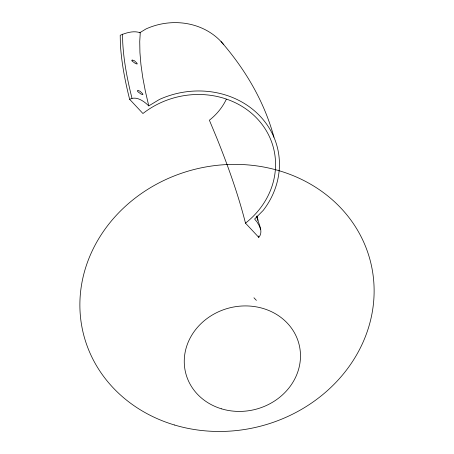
<?xml version="1.0" encoding="UTF-8"?>
<svg xmlns="http://www.w3.org/2000/svg" width="454" height="454" viewBox="0 0 454 454"><rect width="100%" height="100%" fill="white"/><g stroke="black" fill="none" stroke-linecap="round" stroke-linejoin="round"><path stroke-width="0.68" d="M226.325 99.278A59.837 53.595 -14.2 0 1 209.379 120.208L216.558 137.454A964.881 190.084 51.9 0 1 245.489 223.152L258.786 237.374C264.222 231.228 257.497 222.721 256.947 216.013M139.622 32.813L146.052 28.925A63.736 57.085 -14.2 0 1 223.788 44.73M148.781 105.89L145.359 91.22L142.743 77.418L140.933 64.508L139.928 52.499L139.736 41.416L140.263 32.79C133.89 30.373 126.263 32.739 120.214 35.276L120.367 43.505A1008.436 198.665 51.9 0 0 129.634 99.301C136.444 95.669 144.009 101.219 148.781 105.89L159.445 99.443A85.744 76.805 -14.2 0 1 260.38 116.491A85.744 76.805 -14.2 0 1 263.229 210.389L254.626 219.038L257.18 222.199L259.313 225.871L260.602 229.457M129.634 99.301L142.931 113.517A81.851 73.31 -14.2 0 1 257.373 118.846A81.851 73.31 -14.2 0 1 245.489 223.152M253.945 297.767L256.391 300.378M221.075 41.598C245.211 69.275 264.319 101.543 273.932 137.176M256.731 216.252L257.974 220.184L257.344 218.612A3.223 0.346 62.8 0 1 256.578 217.228M122.574 34.146L122.728 42.455A1007.784 198.54 51.9 0 0 131.983 98.212M258.451 236.052A1008.436 198.665 51.9 0 1 258.786 237.374M137.965 90.624L137.63 90.726A2.923 0.942 31.2 0 0 137.8 91.691L140.927 94.006L142.755 94.636A3.059 0.829 40.5 0 0 142.573 93.672L139.923 91.129L137.965 90.624M132.233 60.087L131.921 60.178A2.923 0.874 30.7 0 0 132.137 61.103L135.286 63.407L137.085 64.048A3.059 0.789 40.2 0 0 136.881 63.112L134.412 60.734L132.233 60.087M221.614 408.861A58.464 52.363 -14.2 0 0 299.759 347.633A58.464 52.363 -14.2 0 0 205.741 319.514A58.464 52.363 -14.2 0 0 221.614 408.861M174.444 424.989A148.01 132.574 -14.2 0 0 372.286 269.982A148.01 132.574 -14.2 0 0 134.27 198.79A148.01 132.574 -14.2 0 0 174.444 424.989"/></g></svg>
